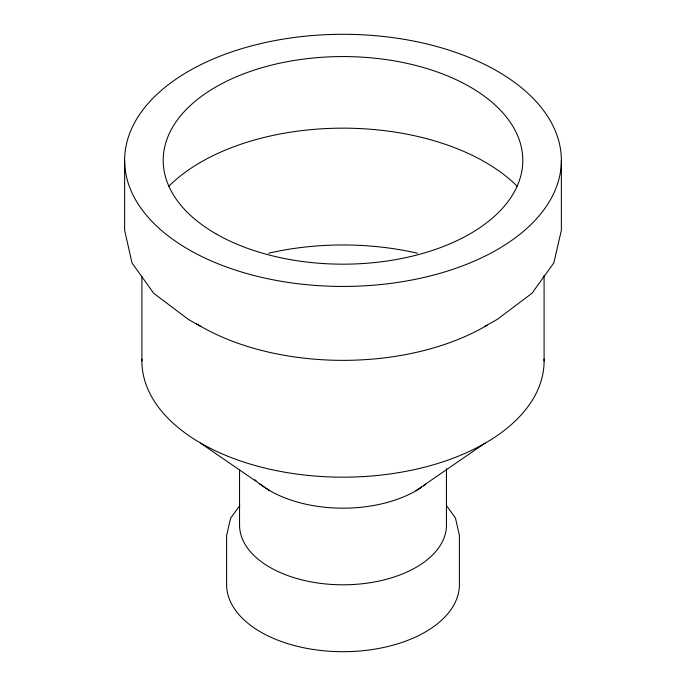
<?xml version="1.0" encoding="UTF-8"?>
<svg xmlns="http://www.w3.org/2000/svg" width="686" height="686" viewBox="0 0 686 686"><rect width="100%" height="100%" fill="white"/><g stroke="black" fill="none" stroke-linecap="round" stroke-linejoin="round"><path stroke-width="1.03" d="M239.551 469.833L239.551 525.167A103.449 59.725 0 0 0 343.154 584.798A103.449 59.725 0 0 0 446.449 524.987L446.449 468.589M239.817 505.445L230.607 518.247L226.603 535.637L226.603 584.575A116.397 67.202 0 0 0 343.137 651.7A116.397 67.202 0 0 0 459.397 584.421L459.397 535.483L455.478 518.093L446.329 505.299M416.042 490.627L485.088 443.105M485.088 326.287L497.299 319.359L531.984 293.274L553.842 262.901L561.362 230.282L561.362 160.378A218.362 126.07 0 0 0 233.823 51.184A218.362 126.07 0 0 0 233.806 269.547A218.362 126.07 0 0 0 561.362 160.378M200.698 326.416L188.479 319.487L153.767 293.351L131.995 262.918L124.638 230.273L124.638 160.361M200.698 443.233L269.744 490.747M544.092 275.335L544.092 361.068M141.908 276.415L141.908 361.085M544.058 358.992A201.092 116.097 0 0 1 343.017 477.173A201.092 116.097 0 0 1 141.942 359.01M268.663 253.194A201.092 116.097 0 0 1 417.362 253.203M487.12 325.224A201.092 116.097 0 0 1 196.025 323.5M168.842 186.215A201.092 116.097 0 0 1 517.15 186.206M425.92 484.17A103.449 59.725 0 0 1 423.399 486.04M421.658 487.249A103.449 59.725 0 0 1 259.334 483.579M256.264 480.997A103.449 59.725 0 0 1 254.823 479.685M215.867 233.772A179.792 103.8 0 0 0 516.669 187.235A179.792 103.8 0 0 0 296.463 60.102A179.792 103.8 0 0 0 215.867 233.772"/></g></svg>
